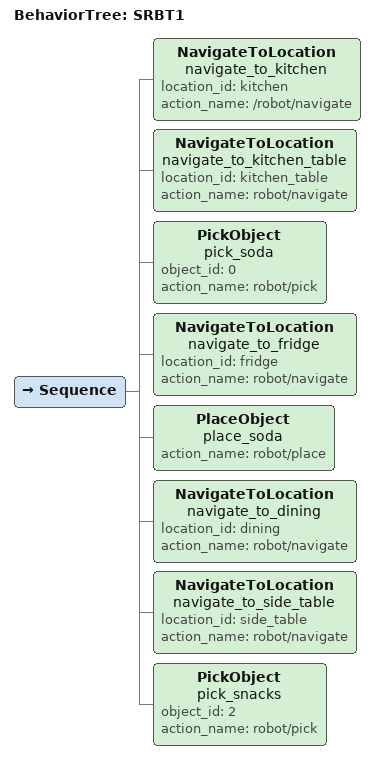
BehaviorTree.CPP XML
<root BTCPP_format="4">
    <BehaviorTree ID="SRBT1">
        <Sequence>
            <NavigateToLocation name="navigate_to_kitchen" location_id="kitchen" action_name="/robot/navigate"/>
            <NavigateToLocation name="navigate_to_kitchen_table" location_id="kitchen_table" action_name="robot/navigate"/>
            <PickObject name="pick_soda" object_id="0" action_name="robot/pick"/>
            <NavigateToLocation name="navigate_to_fridge" location_id="fridge" action_name="robot/navigate"/>
            <PlaceObject name="place_soda" action_name="robot/place"/>
            <NavigateToLocation name="navigate_to_dining" location_id="dining" action_name="robot/navigate"/>
            <NavigateToLocation name="navigate_to_side_table" location_id="side_table" action_name="robot/navigate"/>
            <PickObject name="pick_snacks" object_id="2" action_name="robot/pick"/>

        </Sequence>
    </BehaviorTree>
</root>
